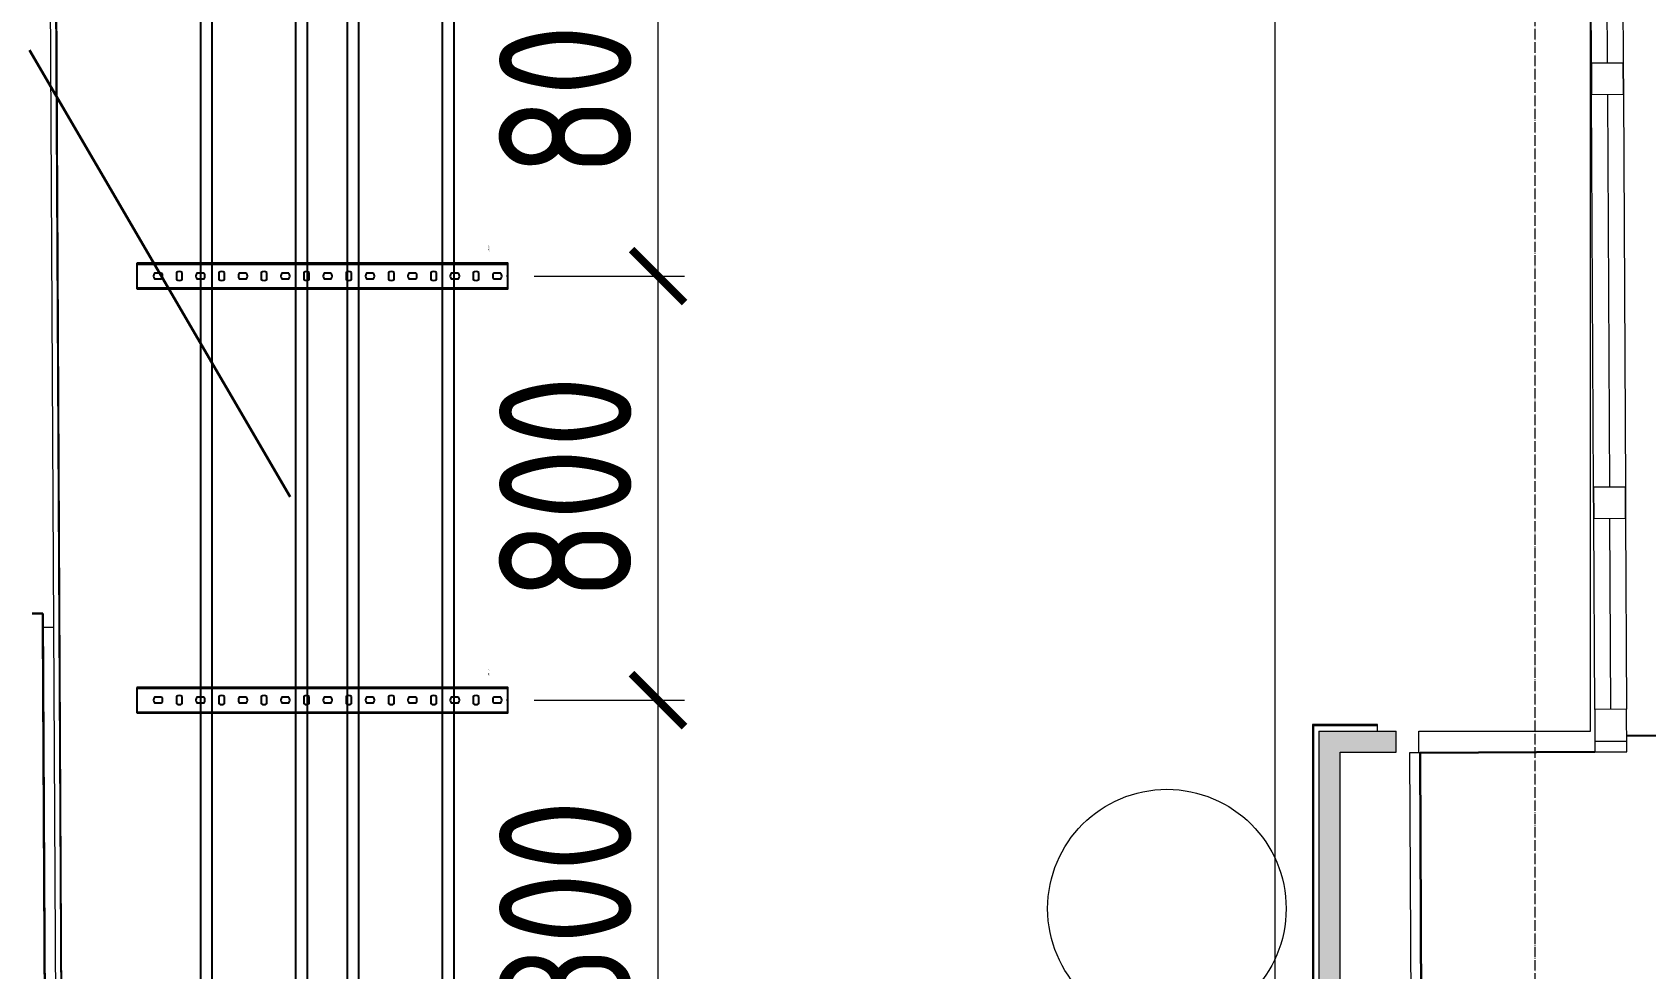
# Model space of a CAD drawing. Header units: millimetres. Extents: x -42533 to 645315, y 3457 to 82611.
# Drawn here: x 26912 to 29957, y 65878 to 67645 of the extents above; entities that cross this region are included whole.
import ezdxf
from ezdxf.enums import TextEntityAlignment as Align

# ---------------------------------------------------------------- set-up
doc = ezdxf.new("R2018")
doc.units = ezdxf.units.MM
doc.linetypes.add('ADSK_Линия сетки', pattern=[25, 20, -2.5, 0, -2.5])
for name, color, linetype in [('00_00_потолок_Панели из стали', 7, 'Continuous'), ('ЭОМ_Лотки авар.', 1, 'Continuous'), ('ЭОМ_Лотки рабочие', 5, 'Continuous')]:
    doc.layers.add(name, color=color, linetype=linetype)
for name, color, linetype, lineweight in [('_ Окна', 7, 'Continuous', 9), ('Двери', 7, 'Continuous', 9), ('Окна', 7, 'Continuous', 9), ('Оси', 253, 'Continuous', 9), ('Перекрытие', 7, 'Continuous', 18), ('Стены внутренние', 7, 'Continuous', 18), ('Стены несущие', 7, 'Continuous', 30), ('Стены отделка', 7, 'Continuous', 30), ('Стены штриховка', 7, 'Continuous', 9), ('ТХ', 5, 'Continuous', 0), ('ШТРИХОВКА', 252, 'Continuous', 15)]:
    doc.layers.add(name, color=color, linetype=linetype, lineweight=lineweight)
doc.styles.get("Standard").update_dxf_attribs({"font": 'arial.ttf'})
doc.styles.add('М2', font='isocpeur.ttf', dxfattribs={"width": 0.8})
doc.dimstyles.new('М2-100', dxfattribs={"dimtxt": 250, "dimasz": 100, "dimexe": 50, "dimexo": 50, "dimgap": 50, "dimtad": 1, "dimdec": 0, "dimzin": 1, "dimtxsty": 'М2', "dimblk": 'ARCHTICK', "dimcen": 2.5, "dimdle": 50, "dimclre": 256, "dimclrt": 256, "dimadec": 0, "dimazin": 0, "dimtfac": 1, "dimtdec": 0, "dimtix": 1, "dimtmove": 1, "dimatfit": 3, "dimldrblk": 'NONE', "dimfxl": 1, "dimtolj": 1, "dimlwd": 9, "dimlwe": 9, "dimarcsym": 1})

# ---------------------------------------------------------------- blocks, each defined once
blk = doc.blocks.new('ТХ 1 этаж.')
at = {"layer": 'ТХ', "color": 252, "true_color": 0x939598}
blk.add_circle((9718.1, 32150.5), 225, dxfattribs=at)
blk = doc.blocks.new('1 этаж')
at = {"layer": 'Стены внутренние'}
for points in [[(3148.577, 31699.15), (3188.577, 31699.15), (3188.577, 34039.921), (3148.577, 34039.921), (3148.577, 32549.904)], [(3188.577, 33999.921), (3294.373, 33999.921), (3294.373, 34039.921), (3188.577, 34039.921), (3188.577, 34004.925)]]:
    blk.add_hatch(color=8, dxfattribs=at).paths.add_polyline_path(points)
at = {"layer": '_ Окна', "color": 8}
for p, q in [((3690.937, 35660.683), (3692.766, 35300.688)), ((3693.071, 35240.689), (3696.833, 34500.698)), ((3697.138, 34440.699), (3698.968, 34080.704)), ((3669.273, 34020.552), (3729.272, 34020.857))]:
    blk.add_line(p, q, dxfattribs=at)
at = {"layer": '_ Окна', "color": 8, "lineweight": 18}
for p, q in [((3662.767, 35300.535), (3722.766, 35300.84)), ((3663.072, 35240.536), (3662.767, 35300.535)), ((3722.766, 35300.84), (3723.071, 35240.841)), ((3723.071, 35240.841), (3663.072, 35240.536)), ((3666.833, 34500.546), (3726.832, 34500.851)), ((3667.138, 34440.546), (3666.833, 34500.546)), ((3726.832, 34500.851), (3727.137, 34440.851)), ((3727.137, 34440.851), (3667.138, 34440.546)), ((3728.967, 34080.856), (3668.968, 34080.551)), ((3668.968, 34080.551), (3669.375, 34000.552)), ((3729.374, 34000.857), (3728.967, 34080.856)), ((3669.375, 34000.552), (3729.374, 34000.857))]:
    blk.add_line(p, q, dxfattribs=at)
at = {"layer": 'Двери', "color": 8, "lineweight": 30}
blk.add_line((715.029, 35324.618), (1207.367, 34481.897), dxfattribs=at)
at = {"layer": 'Окна', "color": 8}
for p, q in [((3662.767, 35300.535), (3660.937, 35660.531)), ((3720.936, 35660.836), (3722.766, 35300.84)), ((3662.767, 35300.535), (3663.072, 35240.536)), ((3723.071, 35240.841), (3722.766, 35300.84)), ((3666.833, 34500.546), (3663.072, 35240.536)), ((3723.071, 35240.841), (3726.832, 34500.851)), ((3666.833, 34500.546), (3667.138, 34440.546)), ((3727.137, 34440.851), (3726.832, 34500.851)), ((3668.968, 34080.551), (3667.138, 34440.546)), ((3727.137, 34440.851), (3728.967, 34080.856)), ((3668.968, 34080.551), (3669.375, 34000.552)), ((3729.374, 34000.857), (3728.967, 34080.856)), ((3669.375, 34000.552), (3729.374, 34000.857))]:
    blk.add_line(p, q, dxfattribs=at)
at = {"layer": 'Оси', "color": 8, "linetype": 'ADSK_Линия сетки'}
blk.add_line((3556.766, -4162.595), (3556.766, 44411.9), dxfattribs=at)
at = {"layer": 'Перекрытие', "color": 8}
for p, q in [((3065.071, 35918.007), (3065.071, 20875.244)), ((3660.753, 34039.921), (3660.753, 35695.816)), ((3337.071, 33998.863), (3337.071, 34039.921)), ((3337.071, 34039.921), (3660.753, 34039.921))]:
    blk.add_line(p, q, dxfattribs=at)
at = {"layer": 'Стены несущие', "color": 8}
for p, q in [((740.493, 34261.735), (720.493, 34261.632)), ((780.342, 26509.272), (740.493, 34261.735)), ((740.645, 34235.17), (780.408, 26509.272)), ((3849.22, 34031.467), (3729.221, 34030.857)), ((3669.375, 34000.552), (3339.379, 33998.875)), ((3339.379, 33998.875), (3351.244, 31664.538))]:
    blk.add_line(p, q, dxfattribs=at)
at = {"layer": 'Стены отделка', "color": 8, "lineweight": 9}
for p, q in [((751.072, 36095.296), (800.408, 26509.375)), ((812.407, 26509.437), (763.134, 36083.296)), ((760.645, 34235.273), (740.645, 34235.17)), ((3136.577, 34051.921), (3136.577, 31649.15)), ((3259.108, 34051.921), (3138.577, 34051.921)), ((3259.169, 34039.921), (3259.108, 34051.921)), ((3148.577, 34039.921), (3148.577, 31659.15)), ((3148.577, 34039.921), (3294.373, 34039.921)), ((3294.373, 33999.921), (3294.373, 34039.921)), ((3188.577, 33999.921), (3294.373, 33999.921)), ((3188.577, 31699.15), (3188.577, 33999.921)), ((3339.379, 33998.875), (3319.379, 33998.773)), ((3319.379, 33998.773), (3331.244, 31664.437))]:
    blk.add_line(p, q, dxfattribs=at)
at = {"layer": 'Стены штриховка', "color": 8}
for p, q in [((761.124, 36085.296), (810.407, 26509.426)), ((3138.577, 34051.921), (3136.577, 34051.921)), ((3259.118, 34049.921), (3136.577, 34049.921)), ((3138.577, 34051.921), (3138.577, 31647.15))]:
    blk.add_line(p, q, dxfattribs=at)
at = {"layer": 'ЭОМ_Лотки рабочие'}
blk.add_blockref('ТХ 1 этаж.', (-6856.492, 1554.379), dxfattribs=at)
blk = doc.blocks.new('*U34')
at = {"color": 0, "linetype": 'Continuous', "lineweight": 25}
for p, q in [((-78.8, -13273.7), (-78.8, 0)), ((78.8, -13273.7), (78.8, 0))]:
    blk.add_line(p, q, dxfattribs=at)
blk.add_lwpolyline([(100.8, -13273.7), (100.8, 0), (-100.8, 0), (-100.8, -13273.7)], close=True, dxfattribs=at)
at = {"color": 0, "flags": 9}
for tag, p in [('АРТИКУЛ', (-59.7, -11.8)), ('НАИМЕНОВАНИЕ', (-59.1, -7)), ('ПРИМЕЧАНИЕ', (-58.8, -17.3))]:
    blk.add_attdef(tag, text='', height=2.5, dxfattribs=at).set_placement(p, align=Align.TOP_LEFT)
at = {"color": 0, "lineweight": 30, "flags": 104}
for tag, p in [('ВЫСОТА', (-59.6, -20.9)), ('ШИРИНА', (-58.9, -25.1)), ('ДЛИНА', (-59.5, -36.1)), ('ТОЛЩИНА', (-59, -31))]:
    blk.add_attdef(tag, text='', height=2.5, dxfattribs=at).set_placement(p, align=Align.TOP_LEFT)
blk = doc.blocks.new('*U38')
at = {"color": 0, "linetype": 'Continuous', "lineweight": 25}
for p, q in [((-78.8, -13827), (-78.8, 0)), ((78.8, -13827), (78.8, 0))]:
    blk.add_line(p, q, dxfattribs=at)
blk.add_lwpolyline([(100.8, -13827), (100.8, 0), (-100.8, 0), (-100.8, -13827)], close=True, dxfattribs=at)
at = {"color": 0, "flags": 9}
for tag, p in [('АРТИКУЛ', (-59.7, -11.8)), ('НАИМЕНОВАНИЕ', (-59.1, -7)), ('ПРИМЕЧАНИЕ', (-58.8, -17.3))]:
    blk.add_attdef(tag, text='', height=2.5, dxfattribs=at).set_placement(p, align=Align.TOP_LEFT)
at = {"color": 0, "lineweight": 30, "flags": 104}
for tag, p in [('ВЫСОТА', (-59.6, -20.9)), ('ШИРИНА', (-58.9, -25.1)), ('ДЛИНА', (-59.5, -36.1)), ('ТОЛЩИНА', (-59, -31))]:
    blk.add_attdef(tag, text='', height=2.5, dxfattribs=at).set_placement(p, align=Align.TOP_LEFT)
blk = doc.blocks.new('*U45')
at = {"color": 0, "linetype": 'ByBlock', "lineweight": -2}
for points in [[(24, -700), (24, 0), (-24, 0), (-24, -700)], [(-22.5, -700), (-22.5, 0)], [(22.5, -700), (22.5, 0)], [(-24, -700), (24, -700)]]:
    blk.add_lwpolyline(points, dxfattribs=at)
at = {"color": 254, "transparency": 33554483}
blk.add_lwpolyline([(0, 0.7), (0, -2.2)], dxfattribs=at)
at = {"color": 0, "linetype": 'ByBlock', "lineweight": -2}
for points in [[(-5.2, -13.3), (-5.2, -26.7, 0.345739), (5.2, -26.7), (5.2, -13.3, 0.345739)], [(-6.7, -54.8, 0.345739), (-6.7, -65.2), (6.7, -65.2, 0.345739), (6.7, -54.8)], [(-5.2, -93.3), (-5.2, -106.7, 0.345739), (5.2, -106.7), (5.2, -93.3, 0.345739)], [(-6.7, -134.8, 0.345739), (-6.7, -145.2), (6.7, -145.2, 0.345739), (6.7, -134.8)], [(-5.2, -173.3), (-5.2, -186.7, 0.345739), (5.2, -186.7), (5.2, -173.3, 0.345739)], [(-6.7, -214.8, 0.345739), (-6.7, -225.2), (6.7, -225.2, 0.345739), (6.7, -214.8)], [(-5.2, -253.3), (-5.2, -266.7, 0.345739), (5.2, -266.7), (5.2, -253.3, 0.345739)], [(-6.7, -294.8, 0.345739), (-6.7, -305.2), (6.7, -305.2, 0.345739), (6.7, -294.8)], [(-5.2, -333.3), (-5.2, -346.7, 0.345739), (5.2, -346.7), (5.2, -333.3, 0.345739)], [(-6.7, -374.8, 0.345739), (-6.7, -385.2), (6.7, -385.2, 0.345739), (6.7, -374.8)], [(-5.2, -413.3), (-5.2, -426.7, 0.345739), (5.2, -426.7), (5.2, -413.3, 0.345739)], [(-6.7, -454.8, 0.345739), (-6.7, -465.2), (6.7, -465.2, 0.345739), (6.7, -454.8)], [(-5.2, -493.3), (-5.2, -506.7, 0.345739), (5.2, -506.7), (5.2, -493.3, 0.345739)], [(-6.7, -534.8, 0.345739), (-6.7, -545.2), (6.7, -545.2, 0.345739), (6.7, -534.8)], [(-5.2, -573.3), (-5.2, -586.7, 0.345739), (5.2, -586.7), (5.2, -573.3, 0.345739)], [(-6.7, -614.8, 0.345739), (-6.7, -625.2), (6.7, -625.2, 0.345739), (6.7, -614.8)], [(-5.2, -653.3), (-5.2, -666.7, 0.345739), (5.2, -666.7), (5.2, -653.3, 0.345739)]]:
    blk.add_lwpolyline(points, format="xyb", close=True, dxfattribs=at)
at = {"flags": 9}
for tag, p in [('АРТИКУЛ', (-58.9, -24.5)), ('ПРИМЕЧАНИЕ', (-58.3, -30.8)), ('НАИМЕНОВАНИЕ', (-58.2, -19.4))]:
    blk.add_attdef(tag, p, '', height=2.5, dxfattribs=at)
at = {"lineweight": 30, "flags": 104}
blk.add_attdef('ДЛИНА', text='', height=2.5, dxfattribs=at).set_placement((-57.7, -34.6), align=Align.TOP_LEFT)
blk = doc.blocks.new('_ArchTick')
at = {"color": 0, "linetype": 'ByBlock', "lineweight": 70, "const_width": 0.15}
blk.add_lwpolyline([(-0.5, -0.5), (0.5, 0.5)], dxfattribs=at)
blk = doc.blocks.new('*D620')
at = {"layer": '00_00_потолок_Панели из стали', "color": 0, "lineweight": 9, "transparency": 16777216}
blk.add_line((28092.9, 68035.4), (28092.9, 67135.2), dxfattribs=at)
at = {"layer": '00_00_потолок_Панели из стали', "lineweight": 9, "transparency": 16777216}
for p, q in [((27937.2, 67985.4), (28142.9, 67985.4)), ((27859.5, 67185.2), (28142.9, 67185.2))]:
    blk.add_line(p, q, dxfattribs=at)
at = {"layer": 'Defpoints', "color": 0, "transparency": 16777216}
for p in [(27887.2, 67985.4), (27809.5, 67185.2), (28092.9, 67185.2)]:
    blk.add_point(p, dxfattribs=at)
at = {"layer": '00_00_потолок_Панели из стали', "color": 0, "lineweight": 9, "transparency": 16777216, "xscale": 100, "yscale": 100, "zscale": 100}
for p, rotation in [((28092.9, 67985.4), 90), ((28092.9, 67185.2), 270)]:
    blk.add_blockref('_ArchTick', p, dxfattribs=dict(at, rotation=rotation))
at = {"layer": '00_00_потолок_Панели из стали', "transparency": 16777216, "insert": (27917.9, 67585.3), "char_height": 250, "attachment_point": 5, "rotation": 90, "style": 'М2'}
blk.add_mtext('\\A1;800', dxfattribs=at)
blk = doc.blocks.new('_None')
blk = doc.blocks.new('*D621')
at = {"layer": '00_00_потолок_Панели из стали', "color": 0, "lineweight": 9, "transparency": 16777216}
blk.add_line((28092.9, 67235.2), (28092.9, 66335), dxfattribs=at)
at = {"layer": '00_00_потолок_Панели из стали', "lineweight": 9, "transparency": 16777216}
for p, q in [((27937.2, 67185.2), (28142.9, 67185.2)), ((27859.5, 66385), (28142.9, 66385))]:
    blk.add_line(p, q, dxfattribs=at)
at = {"layer": 'Defpoints', "color": 0, "transparency": 16777216}
for p in [(27887.2, 67185.2), (27809.5, 66385), (28092.9, 66385)]:
    blk.add_point(p, dxfattribs=at)
at = {"layer": '00_00_потолок_Панели из стали', "color": 0, "lineweight": 9, "transparency": 16777216, "xscale": 100, "yscale": 100, "zscale": 100}
for p, rotation in [((28092.9, 67185.2), 90), ((28092.9, 66385), 270)]:
    blk.add_blockref('_ArchTick', p, dxfattribs=dict(at, rotation=rotation))
at = {"layer": '00_00_потолок_Панели из стали', "transparency": 16777216, "insert": (27917.9, 66785.1), "char_height": 250, "attachment_point": 5, "rotation": 90, "style": 'М2'}
blk.add_mtext('\\A1;800', dxfattribs=at)
blk = doc.blocks.new('*D622')
at = {"layer": '00_00_потолок_Панели из стали', "color": 0, "lineweight": 9, "transparency": 16777216}
blk.add_line((28092.9, 66435), (28092.9, 65534.8), dxfattribs=at)
at = {"layer": '00_00_потолок_Панели из стали', "lineweight": 9, "transparency": 16777216}
for p, q in [((27937.2, 66385), (28142.9, 66385)), ((27859.5, 65584.8), (28142.9, 65584.8))]:
    blk.add_line(p, q, dxfattribs=at)
at = {"layer": 'Defpoints', "color": 0, "transparency": 16777216}
for p in [(27887.2, 66385), (27809.5, 65584.8), (28092.9, 65584.8)]:
    blk.add_point(p, dxfattribs=at)
at = {"layer": '00_00_потолок_Панели из стали', "color": 0, "lineweight": 9, "transparency": 16777216, "xscale": 100, "yscale": 100, "zscale": 100}
for p, rotation in [((28092.9, 66385), 90), ((28092.9, 65584.8), 270)]:
    blk.add_blockref('_ArchTick', p, dxfattribs=dict(at, rotation=rotation))
at = {"layer": '00_00_потолок_Панели из стали', "transparency": 16777216, "insert": (27917.9, 65984.9), "char_height": 250, "attachment_point": 5, "rotation": 90, "style": 'М2'}
blk.add_mtext('\\A1;800', dxfattribs=at)

msp = doc.modelspace()

# ---------------------------------------------------------------- block references
at = {"layer": 'ШТРИХОВКА'}
msp.add_blockref('1 этаж', (26191.6, 32286.7), dxfattribs=at)
at = {"layer": 'ЭОМ_Лотки авар.', "color": 1}
msp.add_blockref('*U38', (27607.4, 68931.8), dxfattribs=at)
at = {"layer": 'ЭОМ_Лотки рабочие'}
msp.add_blockref('*U34', (27330.4, 68931.8), dxfattribs=at)
ref = msp.add_blockref('*U45', (27809.5, 67185.2), dxfattribs=dict(at, rotation=270))
lines = msp.add_mtext('700 мм', dxfattribs={"layer": '0', "insert": (27774.9, 67243), "char_height": 2.5, "attachment_point": 1, "rotation": 270})
ref.add_attrib('ДЛИНА', '', (27774.9, 67243), dxfattribs={"flags": 2}).embed_mtext(lines)
ref = msp.add_blockref('*U45', (27809.5, 66385), dxfattribs=dict(at, rotation=270))
lines = msp.add_mtext('700 мм', dxfattribs={"layer": '0', "insert": (27774.9, 66442.8), "char_height": 2.5, "attachment_point": 1, "rotation": 270})
ref.add_attrib('ДЛИНА', '', (27774.9, 66442.8), dxfattribs={"flags": 2}).embed_mtext(lines)

# ---------------------------------------------------------------- dimensions: what is measured, and where the dimension line sits
at = {"layer": '00_00_потолок_Панели из стали'}
for base, p1, p2, picture, middle in [((28092.9, 67185.2), (27887.2, 67985.4), (27809.5, 67185.2), '*D620', (27917.9, 67585.3)), ((28092.9, 66385), (27887.2, 67185.2), (27809.5, 66385), '*D621', (27917.9, 66785.1)), ((28092.9, 65584.8), (27887.2, 66385), (27809.5, 65584.8), '*D622', (27917.9, 65984.9))]:
    dim = msp.add_linear_dim(base=base, p1=p1, p2=p2, angle=90, dimstyle='М2-100', dxfattribs=at)
    dim.commit()
    dim.dimension.update_dxf_attribs({"geometry": picture, "text_midpoint": middle})

doc.saveas('drawing.dxf')
